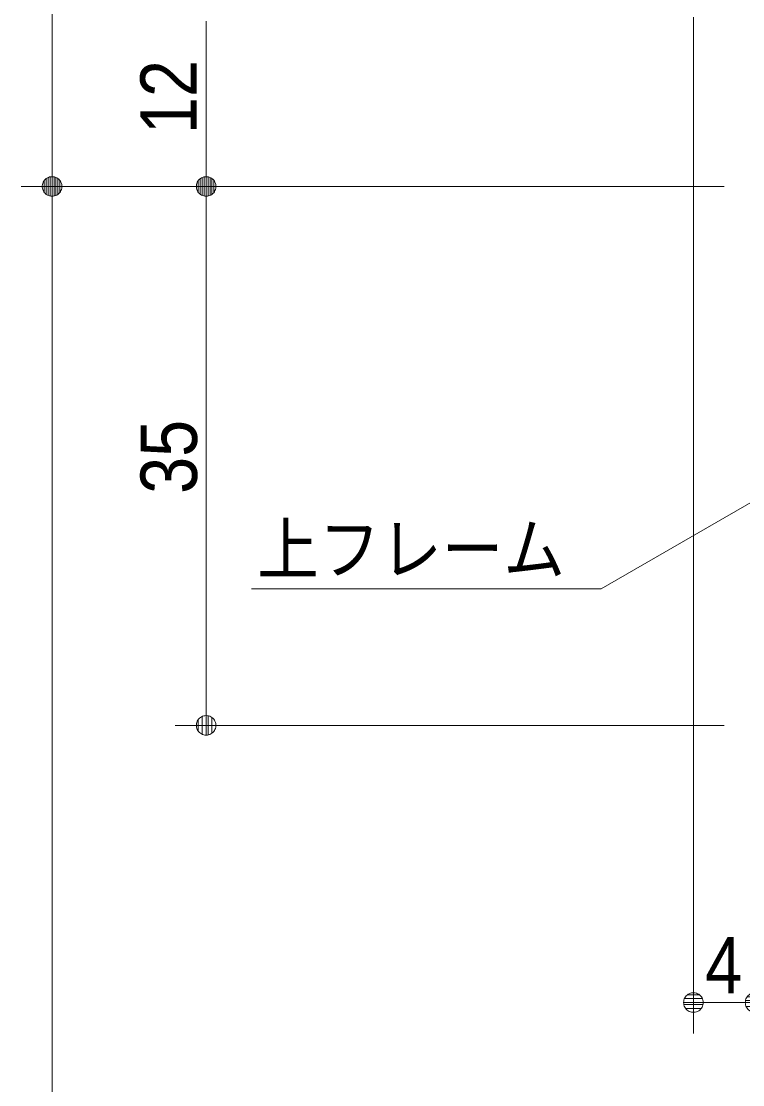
# Model space of a CAD drawing. Units: millimetres, scale not verified, with parts at other scales. Extents: x -6062 to 6062, y -3045 to 3045.
# Drawn here: x -196 to 273, y -43 to 648 of the extents above; entities that cross this region are included whole.
import ezdxf
from ezdxf.enums import TextEntityAlignment as Align

# ---------------------------------------------------------------- set-up
doc = ezdxf.new("R2010")
doc.units = ezdxf.units.MM
doc.header["$LTSCALE"] = 20
for name, color, linetype, lineweight in [('0-0_2寸法-3', 7, 'Continuous', 9), ('0-3_2寸法-1', 7, 'Continuous', 9), ('0-4_0', 7, 'Continuous', 9)]:
    doc.layers.add(name, color=color, linetype=linetype, lineweight=lineweight)
doc.styles.add('ＭＳ ゴシック', font='')
doc.styles.add('ＭＳ Ｐゴシック', font='')
doc.styles.get('ＭＳ ゴシック').set_extended_font_data('MS Gothic')
doc.styles.get('ＭＳ Ｐゴシック').set_extended_font_data('MS PGothic')

# ---------------------------------------------------------------- blocks, each defined once
blk = doc.blocks.new('_Dot')
at = {"layer": '0-4_0'}
for p, q in [((-10, 0), (-20, 0)), ((9.78, 2), (-9.78, 2)), ((7.99, 6), (-7.99, 6)), ((9.16, -3.98), (-9.16, -3.98)), ((6, -7.98), (-6, -7.98))]:
    blk.add_line(p, q, dxfattribs=at)
for points in [[(10, 0), (9.92, 1.25), (9.69, 2.49), (9.3, 3.68), (8.76, 4.82), (8.09, 5.88), (7.29, 6.85), (6.37, 7.71), (5.36, 8.44), (4.26, 9.05), (3.09, 9.51), (1.87, 9.82), (0.63, 9.98), (-0.63, 9.98), (-1.87, 9.82), (-3.09, 9.51), (-4.26, 9.05), (-5.36, 8.44), (-6.37, 7.71), (-7.29, 6.85), (-8.09, 5.88), (-8.76, 4.82), (-9.3, 3.68), (-9.69, 2.49), (-9.92, 1.25), (-10, 0), (0, 0)], [(-10, 0), (-9.92, -1.25), (-9.69, -2.49), (-9.3, -3.68), (-8.76, -4.82), (-8.09, -5.88), (-7.29, -6.85), (-6.37, -7.71), (-5.36, -8.44), (-4.26, -9.05), (-3.09, -9.51), (-1.87, -9.82), (-0.63, -9.98), (0.63, -9.98), (1.87, -9.82), (3.09, -9.51), (4.26, -9.05), (5.36, -8.44), (6.37, -7.71), (7.29, -6.85), (8.09, -5.88), (8.76, -4.82), (9.3, -3.68), (9.69, -2.49), (9.92, -1.25), (10, 0), (0, 0)]]:
    blk.add_lwpolyline(points, close=True, dxfattribs=at)

msp = doc.modelspace()

# ---------------------------------------------------------------- linework, layer by layer
at = {"layer": '0-0_2寸法-3'}
msp.add_lwpolyline([(290.68, 342.43), (180.68, 278.92), (-46.2, 278.92)], dxfattribs=at)
at = {"layer": '0-3_2寸法-1'}
for p, q in [((-175.69, 552.96), (-175.69, 977.53)), ((240.68, 650.25), (240.68, -9.75)), ((-75.69, 552.96), (-75.69, 647.53)), ((-95.69, 540.25), (-195.69, 540.25)), ((-95.69, 540.25), (-195.69, 540.25)), ((260.68, 540.25), (-95.69, 540.25)), ((260.68, 540.25), (-95.69, 540.25)), ((-175.69, 527.53), (-175.69, -1857.29)), ((-75.69, 202.96), (-75.69, 527.53)), ((260.68, 190.25), (-95.69, 190.25)), ((253.4, 10.25), (267.97, 10.25))]:
    msp.add_line(p, q, dxfattribs=at)

# ---------------------------------------------------------------- block references
at = {"layer": '0-3_2寸法-1', "xscale": 0.6356201, "yscale": 0.6356201}
for p, rotation in [((-175.69, 540.25), 270), ((-75.69, 540.25), 270), ((-175.69, 540.25), 90), ((-75.69, 540.25), 90), ((-75.69, 190.25), 270), ((240.68, 10.25), 180)]:
    msp.add_blockref('_Dot', p, dxfattribs=dict(at, rotation=rotation))
msp.add_blockref('_Dot', (280.68, 10.25), dxfattribs=at)

# ---------------------------------------------------------------- texts
at = {"layer": '0-0_2寸法-3', "style": 'ＭＳ ゴシック', "width": 0.9}
msp.add_text('上フレーム', height=32.55, dxfattribs=at).set_placement((-42.54, 278.81), align=Align.BOTTOM_LEFT)
at = {"layer": '0-3_2寸法-1', "style": 'ＭＳ Ｐゴシック', "width": 0.9}
for s, p in [('12', (-70.73, 574.32)), ('35', (-70.63, 340.65))]:
    msp.add_text(s, height=36.66, rotation=90, dxfattribs=at).set_placement(p, align=Align.BOTTOM_LEFT)
msp.add_text('4', height=36.66, dxfattribs=at).set_placement((248.29, 5.19), align=Align.BOTTOM_LEFT)

doc.saveas('drawing.dxf')
